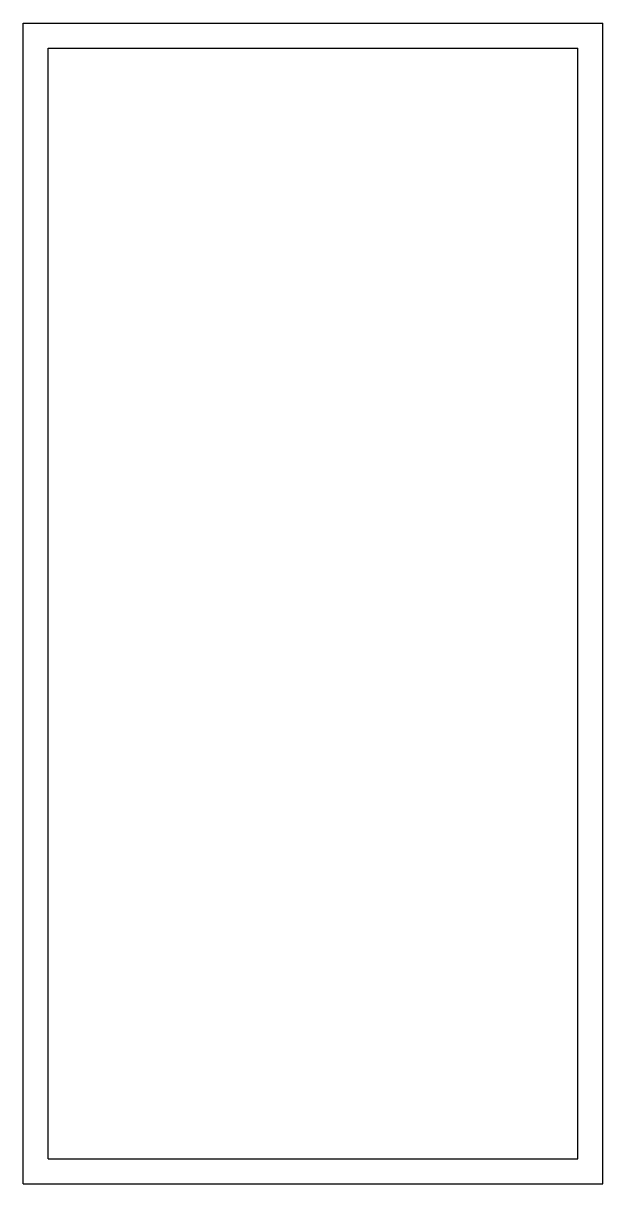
# Model space of a CAD drawing. Header units: metres. Extents: x 17.58 to 21.08, y 98.15 to 105.15.
import ezdxf

# ---------------------------------------------------------------- set-up
doc = ezdxf.new("R2010")
doc.units = ezdxf.units.M
doc.layers.add('ARQ-PAREDE', color=3, linetype='Continuous', lineweight=30)

msp = doc.modelspace()

# ---------------------------------------------------------------- linework, layer by layer
at = {"layer": 'ARQ-PAREDE'}
for p, q in [((17.581, 105.1516), (21.081, 105.1516)), ((17.581, 98.1516), (17.581, 105.1516)), ((21.081, 98.1516), (21.081, 105.1516)), ((17.731, 98.3016), (17.731, 105.0016)), ((17.731, 105.0016), (20.931, 105.0016)), ((20.931, 98.3016), (20.931, 105.0016)), ((17.731, 98.3016), (20.931, 98.3016)), ((17.581, 98.1516), (21.081, 98.1516))]:
    msp.add_line(p, q, dxfattribs=at)

doc.saveas('drawing.dxf')
